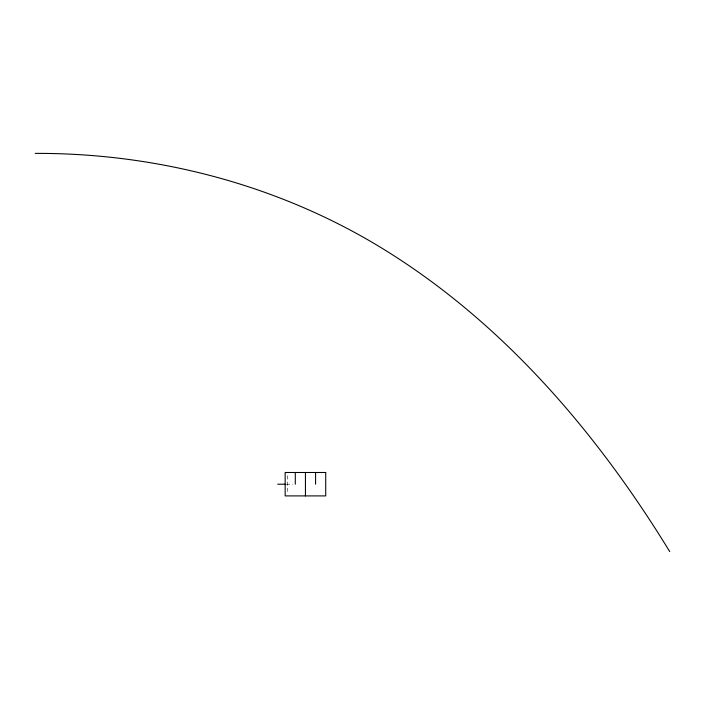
<?xml version="1.0" encoding="UTF-8"?>
<svg xmlns="http://www.w3.org/2000/svg" width="705" height="705" viewBox="0 0 705 705"><rect width="100%" height="100%" fill="white"/><g stroke="black" fill="none" stroke-linecap="round" stroke-linejoin="round"><path stroke-width="0.53" stroke-dasharray="3.52 2.64" d="M286.221 484.203L292.619 484.203M287.499 475.725L287.499 492.68"/><path stroke-width="1.06" d="M277.7 484.203L285.155 484.203M35.25 153.382C159.612 152.985 284.221 186.349 389.592 252.945C506.551 326.759 598.06 434.544 669.75 551.618M315.576 472.491L315.576 484.203M305.441 472.491L305.441 495.906M295.298 472.491L295.298 484.203M325.719 472.491L285.155 472.491L285.155 495.906L325.719 495.906L325.719 472.491"/></g></svg>
